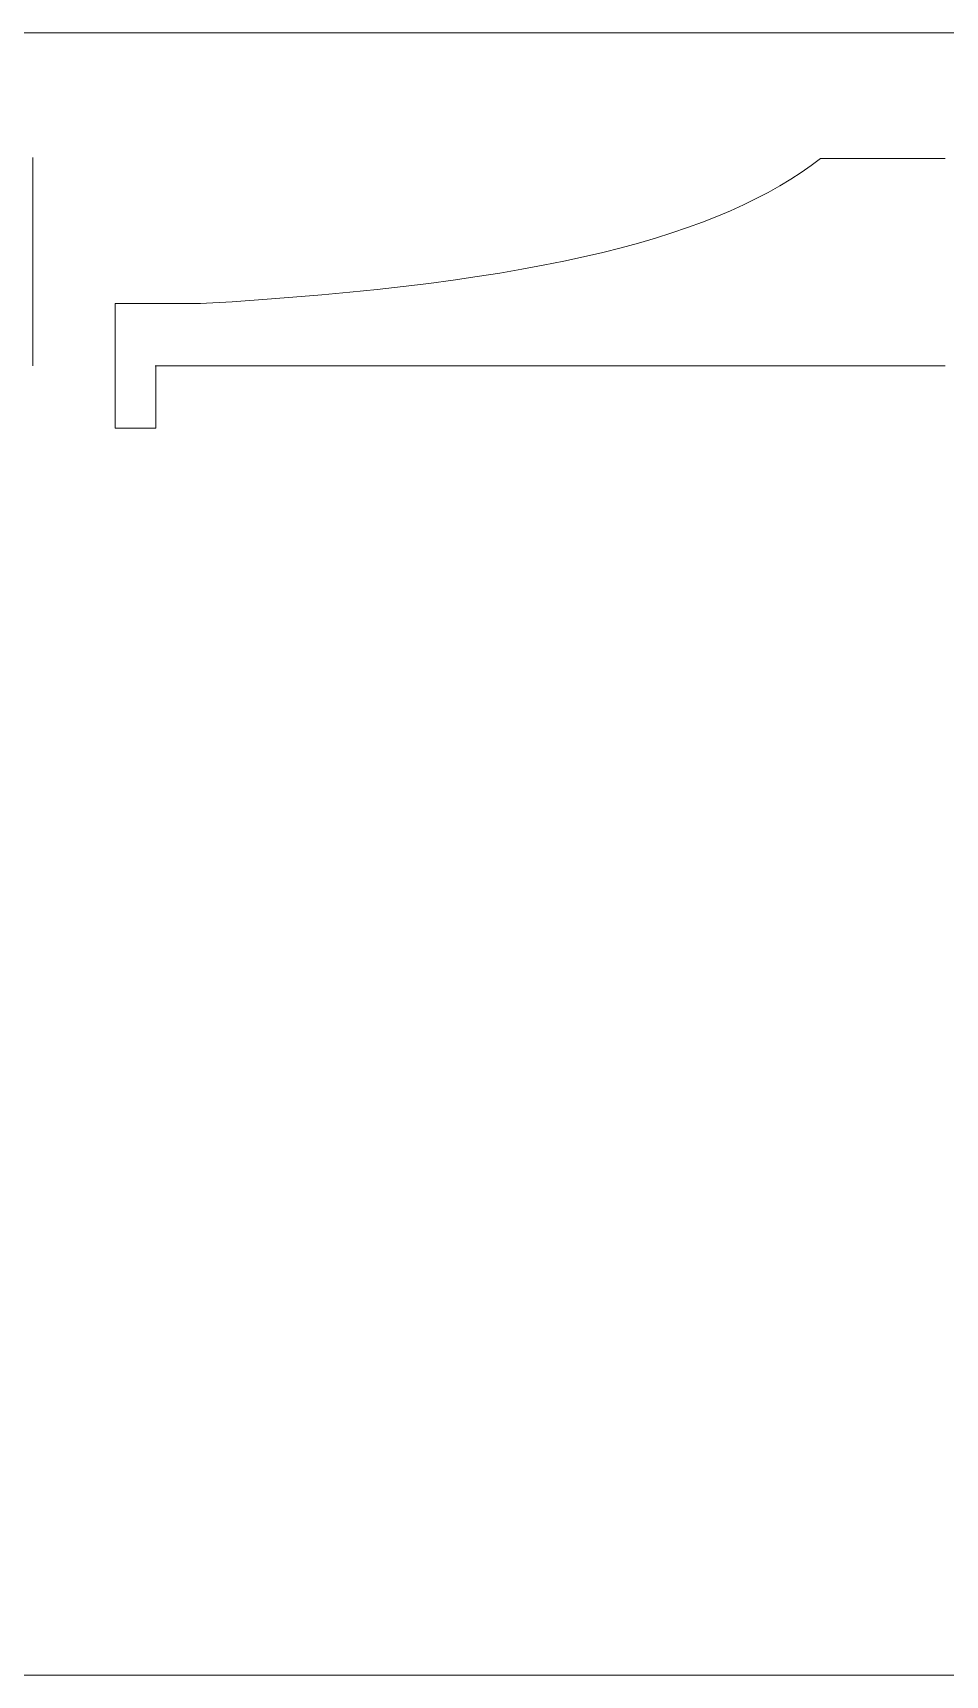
# Model space of a CAD drawing. Header units: millimetres. Extents: x -287 to 263, y -684 to 226.
# Drawn here: x -1.2 to 63.4, y -683.7 to -567.4 of the extents above; entities that cross this region are included whole.
import ezdxf

# ---------------------------------------------------------------- set-up
doc = ezdxf.new("R2010")
doc.units = ezdxf.units.MM
doc.header["$MEASUREMENT"] = 0
doc.layers.add('Layer 1', color=7, linetype='Continuous')

msp = doc.modelspace()

# ---------------------------------------------------------------- linework, layer by layer
at = {"layer": 'Layer 1', "lineweight": 9}
for points, knots in [([(-269.4627, -567.4075), (-269.4627, -567.4075), (87.7603, -567.4075), (87.7603, -567.4075), (87.7603, -567.4075), (87.7603, -567.4075), (87.7603, -683.7122), (87.7603, -683.7122), (87.7603, -683.7122), (87.7603, -683.7122), (-269.4627, -683.7122), (-269.4627, -683.7122), (-269.4627, -683.7122), (-269.4627, -683.7122), (-269.4627, -567.4075), (-269.4627, -567.4075)], [0, 0, 0, 0, 0.2, 0.2, 0.2, 0.2, 0.4, 0.4, 0.4, 0.4, 0.6, 0.6, 0.6, 0.6, 1, 1, 1, 1]), ([(7.4915, -590.9566), (7.4915, -590.9566), (7.4915, -595.4064), (7.4915, -595.4064), (7.4915, -595.4064), (7.4915, -595.4064), (4.6102, -595.4064), (4.6102, -595.4064), (4.6102, -595.4064), (4.6102, -595.4064), (4.6102, -586.5861), (4.6102, -586.5861)], [0, 0, 0, 0, 0.25, 0.25, 0.25, 0.25, 0.5, 0.5, 0.5, 0.5, 1, 1, 1, 1])]:
    msp.add_open_spline(points, degree=3, knots=knots, dxfattribs=at)
for points in [[(-1.2102, -576.2369), (-1.2102, -576.2369), (-1.2102, -591.0007), (-1.2102, -591.0007)], [(10.6455, -586.5861), (35.0596, -585.1779), (47.6043, -581.7478), (54.5878, -576.2957)], [(63.4081, -576.2957), (63.4081, -576.2957), (54.5878, -576.2957), (54.5878, -576.2957)], [(4.6059, -586.5861), (4.6059, -586.5861), (10.6589, -586.5861), (10.6589, -586.5861)], [(63.4081, -590.9963), (63.4081, -590.9963), (7.4597, -590.9963), (7.4597, -590.9963)]]:
    msp.add_open_spline(points, degree=3, dxfattribs=at)

doc.saveas('drawing.dxf')
